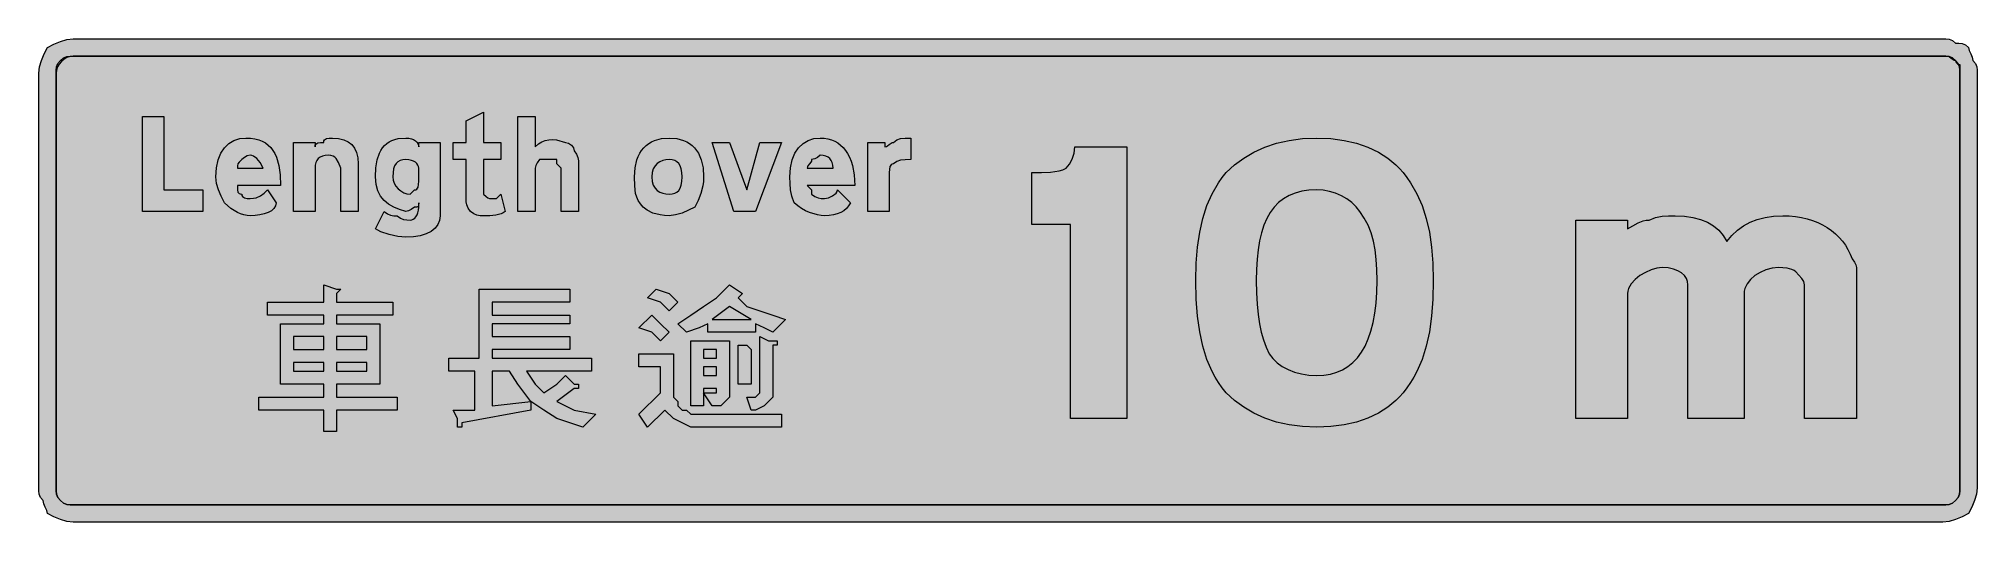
# Model space of a CAD drawing. Header units: metres. Extents: x 15 to 553, y 68 to 203.
import ezdxf

# ---------------------------------------------------------------- set-up
doc = ezdxf.new("R2010")
doc.units = ezdxf.units.M
doc.layers.add('FILL_BLACK_000000', color=7, linetype='Continuous', true_color=0x000000)
doc.layers.add('FILL_WHITE_FFFFFF', color=7, linetype='Continuous', true_color=0xffffff)

msp = doc.modelspace()

# ---------------------------------------------------------------- hatches: boundary and pattern name
at = {"layer": 'FILL_BLACK_000000', "true_color": 0x000000}
h = msp.add_hatch(color=7, dxfattribs=at)
h.dxf.hatch_style = 1
h.paths.add_polyline_path([(544.65, 202.78), (545.55, 202.65), (546.45, 202.29), (547.35, 201.6), (548.25, 201.58), (549.15, 201.45), (550.05, 201.09), (550.95, 200.4), (551.14, 199.5), (551.55, 198.6), (551.96, 197.7), (552.15, 196.8), (552.84, 195.9), (553.2, 195), (553.33, 194.1), (553.35, 193.2), (553.35, 78), (553.14, 76.2), (552.6, 74.4), (551.83, 72.6), (550.95, 70.8), (549.15, 69.92), (547.35, 69.15), (545.55, 68.61), (543.75, 68.4), (24.15, 68.4), (22.35, 68.61), (20.55, 69.15), (18.75, 69.92), (16.95, 70.8), (16.76, 71.7), (16.35, 72.6), (15.94, 73.5), (15.75, 74.4), (15.06, 75.3), (14.7, 76.2), (14.57, 77.1), (14.55, 78), (14.55, 193.2), (14.76, 195), (15.3, 196.8), (16.07, 198.6), (16.95, 200.4), (18.75, 201.28), (20.55, 202.05), (22.35, 202.59), (24.15, 202.8), (543.75, 202.8), (544.65, 202.78)])
h.paths.add_polyline_path([(22.39, 197.59), (21.58, 197.11), (20.85, 196.5), (20.24, 195.77), (19.76, 194.96), (19.46, 194.1), (19.35, 193.2), (19.35, 78), (19.37, 77.1), (19.5, 76.2), (19.86, 75.3), (20.55, 74.4), (21.45, 73.71), (22.35, 73.35), (23.25, 73.22), (24.15, 73.2), (543.75, 73.2), (544.65, 73.22), (545.55, 73.35), (546.45, 73.71), (547.35, 74.4), (548.04, 75.3), (548.4, 76.2), (548.53, 77.1), (548.55, 78), (548.55, 193.2), (548.53, 194.1), (548.4, 195), (548.04, 195.9), (547.35, 196.8), (546.45, 197.49), (545.55, 197.85), (544.65, 197.98), (543.75, 198), (24.15, 198), (23.25, 197.89), (22.39, 197.59)], flags=16)
h = msp.add_hatch(color=7, dxfattribs=at)
h.dxf.hatch_style = 1
h.paths.add_polyline_path([(49.35, 160.8), (60.15, 160.8), (60.15, 154.8), (43.35, 154.8), (43.35, 181.2), (49.35, 181.2), (49.35, 160.8)])
h = msp.add_hatch(color=7, dxfattribs=at)
h.dxf.hatch_style = 1
h.paths.add_polyline_path([(142.95, 174), (142.95, 169.2), (138.15, 169.2), (138.15, 160.8), (138.15, 159.6), (138.86, 158.91), (139.35, 158.55), (139.84, 158.42), (140.55, 158.4), (141.75, 158.4), (142.95, 159.6), (144.15, 154.8), (143.65, 154.4), (143.04, 154.11), (141.6, 153.75), (139.93, 153.62), (138.15, 153.6), (137.25, 153.62), (136.35, 153.75), (135.45, 154.11), (134.55, 154.8), (133.86, 155.7), (133.5, 156.6), (133.37, 157.5), (133.35, 158.4), (133.35, 169.2), (129.75, 169.2), (129.75, 174), (133.35, 174), (133.35, 180), (138.15, 182.4), (138.15, 174), (142.95, 174)])
h = msp.add_hatch(color=7, dxfattribs=at)
h.dxf.hatch_style = 1
h.paths.add_polyline_path([(153.45, 173.59), (154.37, 174.17), (155.31, 174.55), (156.3, 174.75), (157.34, 174.78), (158.46, 174.66), (160.95, 174), (161.83, 173.79), (162.6, 173.25), (163.14, 172.48), (163.35, 171.6), (164.04, 170.7), (164.4, 169.8), (164.53, 168.9), (164.55, 168), (164.55, 154.8), (159.75, 154.8), (159.75, 166.8), (158.55, 168), (158.55, 169.2), (156.15, 169.2), (153.75, 169.2), (153.06, 168.32), (152.7, 167.55), (152.55, 166.8), (152.55, 154.8), (147.75, 154.8), (147.75, 181.2), (152.55, 181.2), (152.55, 172.8), (153.45, 173.59)])
h = msp.add_hatch(color=7, dxfattribs=at)
h.dxf.hatch_style = 1
h.paths.add_polyline_path([(69.75, 160.8), (69.9, 160.2), (70.26, 159.79), (70.55, 159.65), (70.95, 159.6), (71, 159.2), (71.16, 158.91), (71.7, 158.55), (72.47, 158.42), (73.35, 158.4), (74.2, 158.45), (74.94, 158.61), (76.2, 159.15), (77.23, 159.92), (78.15, 160.8), (80.55, 157.2), (80.39, 156.36), (79.93, 155.62), (79.22, 155.01), (78.3, 154.5), (77.21, 154.11), (75.99, 153.82), (74.69, 153.66), (73.35, 153.6), (72.45, 153.66), (71.55, 153.82), (70.65, 154.11), (69.75, 154.5), (67.95, 155.62), (66.15, 157.2), (65.27, 159), (64.5, 160.8), (63.96, 162.6), (63.75, 164.4), (63.91, 166.93), (64.39, 169.12), (65.14, 170.98), (66.15, 172.5), (67.38, 173.68), (68.81, 174.52), (70.41, 175.03), (72.15, 175.2), (73.44, 175.14), (74.63, 174.98), (75.71, 174.7), (76.69, 174.32), (77.57, 173.83), (78.35, 173.24), (79.04, 172.54), (79.65, 171.75), (80.17, 170.86), (80.61, 169.87), (81.26, 167.61), (81.63, 164.98), (81.75, 162), (69.75, 162), (69.75, 160.8)])
h.paths.add_polyline_path([(76.05, 168.37), (75.15, 169.5), (74.25, 170.17), (73.8, 170.34), (73.35, 170.4), (72.47, 170.21), (71.7, 169.8), (70.95, 169.2), (70.26, 168.49), (69.9, 168), (69.77, 167.51), (69.75, 166.8), (76.95, 166.8), (76.05, 168.37)], flags=16)
h = msp.add_hatch(color=7, dxfattribs=at)
h.dxf.hatch_style = 1
h.paths.add_polyline_path([(98.55, 154.8), (98.55, 165.6), (98.55, 166.8), (97.82, 168.37), (97.2, 169.5), (96.83, 169.89), (96.36, 170.17), (95.74, 170.34), (94.95, 170.4), (94.11, 170.34), (93.37, 170.17), (92.76, 169.89), (92.25, 169.5), (91.86, 168.99), (91.57, 168.37), (91.41, 167.64), (91.35, 166.8), (91.35, 154.8), (85.35, 154.8), (85.35, 174), (91.35, 174), (91.35, 172.8), (91.4, 173.2), (91.56, 173.49), (92.1, 173.85), (92.87, 173.98), (93.75, 174), (93.8, 174.4), (93.96, 174.69), (94.5, 175.05), (95.27, 175.18), (96.15, 175.2), (97.84, 175.09), (99.3, 174.75), (100.54, 174.19), (101.55, 173.4), (102.34, 172.39), (102.9, 171.15), (103.24, 169.69), (103.35, 168), (103.35, 154.8), (98.55, 154.8)])
h = msp.add_hatch(color=7, dxfattribs=at)
h.dxf.hatch_style = 1
h.paths.add_polyline_path([(125.49, 151.14), (124.69, 150.12), (123.6, 149.25), (122.22, 148.55), (120.58, 148.03), (118.69, 147.71), (116.55, 147.6), (114.39, 147.81), (111.9, 148.35), (109.63, 149.12), (108.76, 149.55), (108.15, 150), (110.55, 154.8), (111.45, 154.11), (112.35, 153.75), (113.25, 153.62), (114.15, 153.6), (115.05, 152.91), (115.95, 152.55), (116.85, 152.42), (117.75, 152.4), (118.2, 152.46), (118.63, 152.62), (119.04, 152.91), (119.4, 153.3), (119.71, 153.81), (119.94, 154.42), (120.1, 155.16), (120.15, 156), (120.15, 157.2), (120.13, 156.51), (120, 156.15), (119.64, 156.02), (118.95, 156), (118.07, 155.31), (117.3, 154.95), (116.55, 154.8), (114.81, 155.31), (113.21, 155.96), (111.78, 156.78), (110.55, 157.8), (109.54, 159.04), (108.79, 160.54), (108.31, 162.31), (108.15, 164.4), (108.26, 166.93), (108.62, 169.12), (109.23, 170.98), (109.63, 171.78), (110.1, 172.5), (110.64, 173.13), (111.26, 173.68), (111.94, 174.15), (112.71, 174.52), (113.55, 174.82), (114.47, 175.03), (116.55, 175.2), (117.39, 175.15), (118.12, 174.99), (118.74, 174.76), (119.25, 174.45), (119.64, 174.09), (119.92, 173.68), (120.09, 173.25), (120.15, 172.8), (120.15, 174), (126.15, 174), (126.15, 153.6), (125.98, 152.31), (125.49, 151.14)])
h.paths.add_polyline_path([(119.92, 167.68), (119.64, 168.09), (119.25, 168.45), (118.74, 168.76), (118.12, 168.99), (117.39, 169.15), (116.55, 169.2), (115.71, 169.14), (114.97, 168.96), (114.36, 168.63), (113.85, 168.15), (113.46, 167.5), (113.17, 166.67), (113.01, 165.64), (112.95, 164.4), (113.06, 163.5), (113.36, 162.64), (113.84, 161.83), (114.45, 161.1), (115.18, 160.49), (115.99, 160.01), (116.85, 159.71), (117.75, 159.6), (118.95, 160.8), (119.35, 160.85), (119.64, 161.01), (120, 161.55), (120.13, 162.32), (120.15, 163.2), (120.15, 166.8), (120.09, 167.25), (119.92, 167.68)], flags=16)
h = msp.add_hatch(color=7, dxfattribs=at)
h.dxf.hatch_style = 1
h.paths.add_polyline_path([(199.14, 161.91), (198.6, 159.75), (197.83, 157.82), (196.95, 156), (195.15, 155.12), (193.35, 154.35), (191.55, 153.81), (189.75, 153.6), (188.46, 153.65), (187.27, 153.81), (185.25, 154.35), (183.67, 155.12), (182.55, 156), (181.76, 156.9), (181.16, 157.82), (180.74, 158.76), (180.45, 159.75), (180.19, 161.91), (180.15, 164.4), (180.32, 166.93), (180.81, 169.12), (181.17, 170.1), (181.61, 170.98), (182.12, 171.78), (182.7, 172.5), (183.35, 173.13), (184.08, 173.68), (184.86, 174.15), (185.72, 174.52), (187.61, 175.03), (189.75, 175.2), (191.89, 175.03), (193.78, 174.52), (194.64, 174.15), (195.42, 173.68), (196.15, 173.13), (196.8, 172.5), (197.38, 171.78), (197.89, 170.98), (198.33, 170.1), (198.69, 169.12), (199.18, 166.93), (199.35, 164.4), (199.3, 163.1), (199.14, 161.91)])
h.paths.add_polyline_path([(193.12, 166.67), (192.84, 167.5), (192.45, 168.15), (191.94, 168.63), (191.32, 168.96), (190.59, 169.14), (189.75, 169.2), (188.85, 169.14), (187.99, 168.96), (187.18, 168.63), (186.45, 168.15), (185.84, 167.5), (185.36, 166.67), (185.06, 165.64), (184.95, 164.4), (185.06, 163.16), (185.36, 162.13), (185.84, 161.3), (186.45, 160.65), (187.18, 160.17), (187.99, 159.84), (188.85, 159.66), (189.75, 159.6), (190.59, 159.66), (191.32, 159.84), (191.94, 160.17), (192.45, 160.65), (192.84, 161.3), (193.12, 162.13), (193.29, 163.16), (193.35, 164.4), (193.29, 165.64), (193.12, 166.67)], flags=16)
h = msp.add_hatch(color=7, dxfattribs=at)
h.dxf.hatch_style = 1
h.paths.add_polyline_path([(201.75, 174), (206.55, 174), (211.35, 160.8), (214.95, 174), (220.95, 174), (213.75, 154.8), (211.35, 154.8), (207.75, 154.8), (201.75, 174)])
h = msp.add_hatch(color=7, dxfattribs=at)
h.dxf.hatch_style = 1
h.paths.add_polyline_path([(229.35, 160.8), (229.35, 159.6), (230.25, 158.91), (231.15, 158.55), (232.05, 158.42), (232.95, 158.4), (234.02, 158.61), (235.2, 159.15), (236.16, 159.92), (236.44, 160.35), (236.55, 160.8), (240.15, 157.2), (239.64, 156.36), (239.02, 155.62), (238.29, 155.01), (237.45, 154.5), (236.49, 154.11), (235.42, 153.82), (234.24, 153.66), (232.95, 153.6), (232, 153.66), (230.96, 153.82), (228.75, 154.5), (227.63, 155.01), (226.54, 155.62), (225.5, 156.36), (224.55, 157.2), (223.86, 159), (223.5, 160.8), (223.37, 162.6), (223.35, 164.4), (223.51, 166.93), (223.99, 169.12), (224.74, 170.98), (225.75, 172.5), (226.98, 173.68), (228.41, 174.52), (230.01, 175.03), (231.75, 175.2), (232.85, 175.14), (233.89, 174.98), (234.86, 174.7), (235.78, 174.32), (236.64, 173.83), (237.42, 173.24), (238.15, 172.54), (238.8, 171.75), (239.38, 170.86), (239.89, 169.87), (240.33, 168.78), (240.69, 167.61), (241.18, 164.98), (241.35, 162), (228.15, 162), (229.35, 160.8)])
h.paths.add_polyline_path([(235.29, 167.64), (235.12, 168.37), (234.84, 168.99), (234.45, 169.5), (233.94, 169.89), (233.32, 170.17), (232.59, 170.34), (231.75, 170.4), (231, 169.8), (230.23, 169.39), (229.35, 169.2), (229.3, 168.8), (229.16, 168.49), (228.75, 168), (228.34, 167.51), (228.2, 167.2), (228.15, 166.8), (235.35, 166.8), (235.29, 167.64)], flags=16)
h = msp.add_hatch(color=7, dxfattribs=at)
h.dxf.hatch_style = 1
h.paths.add_polyline_path([(244.95, 174), (249.75, 174), (249.75, 172.8), (250.15, 172.85), (250.46, 172.99), (250.95, 173.4), (251.44, 173.81), (251.75, 173.95), (252.15, 174), (253.07, 174.69), (254.1, 175.05), (255.36, 175.18), (256.95, 175.2), (256.95, 169.2), (255.36, 169.18), (254.1, 169.05), (253.07, 168.69), (252.15, 168), (251.75, 167.95), (251.46, 167.79), (251.1, 167.25), (250.97, 166.48), (250.95, 165.6), (250.95, 154.8), (244.95, 154.8), (244.95, 174)])
h = msp.add_hatch(color=7, dxfattribs=at)
h.dxf.hatch_style = 1
h.paths.add_polyline_path([(316.95, 97.2), (301.35, 97.2), (301.35, 151.2), (290.55, 151.2), (290.55, 165.6), (293.23, 165.62), (295.8, 165.75), (298.14, 166.11), (299.2, 166.4), (300.15, 166.8), (301.03, 167.91), (301.8, 169.35), (302.34, 171.02), (302.55, 172.8), (316.95, 172.8), (316.95, 97.2)])
h = msp.add_hatch(color=7, dxfattribs=at)
h.dxf.hatch_style = 1
h.paths.add_polyline_path([(401.68, 125.66), (401.07, 121.3), (400.2, 117.3), (399.04, 113.64), (397.59, 110.29), (396.75, 108.72), (395.83, 107.22), (394.83, 105.78), (393.75, 104.4), (392.81, 103.3), (391.78, 102.26), (389.49, 100.37), (386.89, 98.73), (384, 97.35), (380.82, 96.26), (377.38, 95.46), (373.69, 94.97), (369.75, 94.8), (365.81, 94.97), (362.1, 95.46), (358.61, 96.26), (355.35, 97.35), (352.31, 98.73), (349.5, 100.37), (346.91, 102.26), (344.55, 104.4), (343.47, 105.78), (342.47, 107.22), (341.55, 108.72), (340.71, 110.29), (339.26, 113.64), (338.1, 117.3), (337.23, 121.3), (336.62, 125.66), (336.26, 130.42), (336.15, 135.6), (336.26, 140.38), (336.62, 144.84), (337.23, 148.99), (338.1, 152.85), (339.26, 156.42), (340.71, 159.73), (342.47, 162.79), (343.47, 164.22), (344.55, 165.6), (346.91, 167.74), (349.5, 169.63), (352.31, 171.27), (355.35, 172.65), (358.61, 173.74), (362.1, 174.54), (365.81, 175.03), (369.75, 175.2), (373.69, 175.03), (377.38, 174.54), (380.82, 173.74), (384, 172.65), (386.89, 171.27), (389.49, 169.63), (391.78, 167.74), (392.81, 166.7), (393.75, 165.6), (394.83, 164.22), (395.83, 162.79), (397.59, 159.73), (399.04, 156.42), (400.2, 152.85), (401.07, 148.99), (401.68, 144.84), (402.04, 140.38), (402.15, 135.6), (402.04, 130.42), (401.68, 125.66)])
h.paths.add_polyline_path([(386.31, 141.47), (385.98, 144.1), (385.5, 146.55), (384.85, 148.83), (384.02, 150.96), (382.99, 152.94), (381.75, 154.8), (380.74, 156.09), (379.54, 157.26), (378.16, 158.28), (376.65, 159.15), (375.02, 159.85), (373.31, 160.37), (371.55, 160.69), (369.75, 160.8), (367.58, 160.7), (365.58, 160.41), (363.74, 159.91), (362.06, 159.22), (360.54, 158.34), (359.16, 157.26), (357.93, 155.98), (356.85, 154.5), (355.91, 152.83), (355.1, 150.96), (354.43, 148.89), (353.89, 146.62), (353.47, 144.16), (353.18, 141.51), (353.01, 138.65), (352.95, 135.6), (353.01, 132.16), (353.17, 129.04), (353.46, 126.19), (353.85, 123.6), (354.36, 121.23), (354.97, 119.06), (355.71, 117.06), (356.55, 115.2), (357.56, 113.91), (358.78, 112.74), (360.2, 111.72), (361.8, 110.85), (363.57, 110.15), (365.49, 109.63), (367.56, 109.31), (369.75, 109.2), (371.72, 109.3), (373.57, 109.6), (375.31, 110.09), (376.93, 110.79), (378.43, 111.7), (379.81, 112.81), (381.07, 114.12), (382.2, 115.65), (383.21, 117.39), (384.08, 119.34), (384.83, 121.5), (385.44, 123.88), (385.93, 126.48), (386.27, 129.3), (386.48, 132.34), (386.55, 135.6), (386.49, 138.64), (386.31, 141.47)], flags=16)
h = msp.add_hatch(color=7, dxfattribs=at)
h.dxf.hatch_style = 1
h.paths.add_polyline_path([(496.36, 139.04), (494.62, 138.58), (493, 137.87), (491.55, 136.95), (490.32, 135.86), (489.38, 134.64), (488.77, 133.34), (488.61, 132.67), (488.55, 132), (488.55, 130.8), (488.55, 97.2), (472.95, 97.2), (472.95, 134.4), (472.84, 135.3), (472.5, 136.16), (471.94, 136.97), (471.15, 137.7), (470.14, 138.31), (468.9, 138.79), (467.44, 139.09), (465.75, 139.2), (464.3, 139.04), (462.73, 138.58), (461.13, 137.87), (459.6, 136.95), (458.24, 135.86), (457.14, 134.64), (456.41, 133.34), (456.22, 132.67), (456.15, 132), (456.15, 130.8), (456.15, 97.2), (441.75, 97.2), (441.75, 152.4), (456.15, 152.4), (456.15, 150), (459.15, 151.65), (460.54, 152.19), (461.3, 152.35), (462.15, 152.4), (463.95, 153.09), (465.75, 153.45), (467.55, 153.58), (469.35, 153.6), (471.94, 153.49), (474.3, 153.15), (476.44, 152.59), (478.35, 151.8), (480.04, 150.79), (481.5, 149.55), (482.74, 148.09), (483.75, 146.4), (485.16, 148.09), (486.69, 149.55), (488.37, 150.79), (490.2, 151.8), (492.2, 152.59), (494.38, 153.15), (496.76, 153.49), (499.35, 153.6), (501.12, 153.54), (502.83, 153.38), (504.48, 153.11), (506.06, 152.74), (507.57, 152.27), (509.01, 151.7), (510.37, 151.04), (511.65, 150.3), (512.84, 149.47), (513.95, 148.56), (514.97, 147.57), (515.89, 146.51), (516.71, 145.38), (517.43, 144.18), (518.04, 142.92), (518.55, 141.6), (519.24, 140.72), (519.6, 139.95), (519.75, 139.2), (519.75, 136.8), (519.75, 97.2), (505.35, 97.2), (505.35, 134.4), (505.14, 135.3), (504.6, 136.2), (502.95, 138), (502.45, 138.4), (501.86, 138.69), (500.55, 139.05), (498.15, 139.2), (496.36, 139.04)])
h = msp.add_hatch(color=7, dxfattribs=at)
h.dxf.hatch_style = 1
h.paths.add_polyline_path([(97.35, 132), (97.35, 129.6), (112.95, 129.6), (112.95, 126), (97.35, 126), (97.35, 123.6), (109.35, 123.6), (109.35, 106.8), (97.35, 106.8), (97.35, 103.2), (114.15, 103.2), (114.15, 99.6), (97.35, 99.6), (97.35, 93.6), (93.75, 93.6), (93.75, 99.6), (75.75, 99.6), (75.75, 103.2), (93.75, 103.2), (93.75, 106.8), (81.75, 106.8), (81.75, 123.6), (93.75, 123.6), (93.75, 126), (78.15, 126), (78.15, 129.6), (93.75, 129.6), (93.75, 134.4), (97.35, 133.2), (98.55, 133.2), (97.35, 132)])
h.paths.add_polyline_path([(93.75, 116.4), (93.75, 120), (85.35, 120), (85.35, 116.4), (93.75, 116.4)], flags=16)
h.paths.add_polyline_path([(85.35, 110.4), (93.75, 110.4), (93.75, 112.8), (85.35, 112.8), (85.35, 110.4)], flags=16)
h.paths.add_polyline_path([(97.35, 120), (97.35, 116.4), (105.75, 116.4), (105.75, 120), (97.35, 120)], flags=16)
h.paths.add_polyline_path([(105.75, 112.8), (97.35, 112.8), (97.35, 110.4), (105.75, 110.4), (105.75, 112.8)], flags=16)
h = msp.add_hatch(color=7, dxfattribs=at)
h.dxf.hatch_style = 1
h.paths.add_polyline_path([(132.15, 96), (132.15, 94.8), (130.95, 94.8), (130.95, 97.2), (129.75, 99.6), (135.75, 99.6), (135.75, 110.4), (128.55, 110.4), (128.55, 114), (136.95, 114), (136.95, 133.2), (162.15, 133.2), (162.15, 129.6), (140.55, 129.6), (140.55, 126), (162.15, 126), (162.15, 123.6), (140.55, 123.6), (140.55, 120), (162.15, 120), (162.15, 116.4), (140.55, 116.4), (140.55, 114), (168.15, 114), (168.15, 110.4), (150.15, 110.4), (152.55, 106.8), (154.95, 104.4), (158.55, 106.8), (160.95, 109.2), (163.35, 106.8), (164.55, 106.8), (164.55, 105.6), (163.35, 105.6), (158.55, 102), (163.35, 99.6), (169.35, 98.4), (165.75, 94.8), (162.15, 96), (158.55, 97.2), (154.95, 99.6), (151.35, 102), (151.35, 99.6), (132.15, 96)])
h.paths.add_polyline_path([(147.75, 106.8), (145.35, 110.4), (140.55, 110.4), (140.55, 100.8), (151.35, 102), (147.75, 106.8)], flags=16)
h = msp.add_hatch(color=7, dxfattribs=at)
h.dxf.hatch_style = 1
h.paths.add_polyline_path([(189.75, 132), (192.15, 129.6), (189.75, 127.2), (187.35, 129.6), (183.75, 130.8), (186.15, 133.2), (189.75, 132)])
h = msp.add_hatch(color=7, dxfattribs=at)
h.dxf.hatch_style = 1
h.paths.add_polyline_path([(211.35, 128.4), (214.95, 127.2), (218.55, 126), (222.15, 124.8), (218.55, 121.2), (216.15, 122.4), (213.75, 123.6), (213.75, 121.2), (200.55, 121.2), (200.55, 123.6), (198.15, 122.4), (194.55, 121.2), (192.15, 123.6), (195.75, 126), (199.35, 128.4), (202.95, 130.8), (206.55, 134.4), (210.15, 132), (208.95, 130.8), (211.35, 128.4)])
h.paths.add_polyline_path([(201.75, 124.8), (212.55, 124.8), (206.55, 128.4), (201.75, 124.8)], flags=16)
h = msp.add_hatch(color=7, dxfattribs=at)
h.dxf.hatch_style = 1
h.paths.add_polyline_path([(187.35, 123.6), (189.75, 121.2), (187.35, 118.8), (184.95, 121.2), (181.35, 122.4), (184.95, 126), (187.35, 123.6)])
h = msp.add_hatch(color=7, dxfattribs=at)
h.dxf.hatch_style = 1
h.paths.add_polyline_path([(206.55, 118.8), (206.55, 105.6), (206.55, 103.2), (205.35, 102), (204.15, 100.8), (201.75, 100.8), (199.35, 104.4), (199.35, 100.8), (195.75, 100.8), (195.75, 118.8), (206.55, 118.8)])
h.paths.add_polyline_path([(200.55, 104.4), (201.75, 104.4), (202.95, 104.4), (202.95, 105.6), (199.35, 105.6), (199.35, 104.4), (200.55, 104.4)], flags=16)
h.paths.add_polyline_path([(199.35, 111.6), (199.35, 109.2), (202.95, 109.2), (202.95, 111.6), (199.35, 111.6)], flags=16)
h.paths.add_polyline_path([(202.95, 116.4), (199.35, 116.4), (199.35, 114), (202.95, 114), (202.95, 116.4)], flags=16)
h = msp.add_hatch(color=7, dxfattribs=at)
h.dxf.hatch_style = 1
h.paths.add_polyline_path([(217.35, 118.8), (218.55, 118.8), (219.75, 118.8), (219.75, 117.6), (218.55, 117.6), (218.55, 105.6), (218.55, 103.2), (217.35, 102), (216.15, 100.8), (213.75, 99.6), (212.55, 99.6), (211.35, 103.2), (212.55, 103.2), (213.75, 103.2), (214.95, 104.4), (214.95, 105.6), (214.95, 106.8), (214.95, 120), (217.35, 118.8)])
h = msp.add_hatch(color=7, dxfattribs=at)
h.dxf.hatch_style = 1
h.paths.add_polyline_path([(190.95, 115.2), (190.95, 104.4), (190.95, 103.2), (192.15, 102), (192.15, 100.8), (193.35, 99.6), (194.55, 99.6), (195.75, 98.4), (198.15, 98.4), (200.55, 98.4), (220.95, 98.4), (220.95, 94.8), (199.35, 94.8), (195.75, 94.8), (193.35, 96), (190.95, 97.2), (188.55, 99.6), (183.75, 94.8), (181.35, 98.4), (187.35, 104.4), (187.35, 111.6), (181.35, 111.6), (181.35, 115.2), (190.95, 115.2)])
h = msp.add_hatch(color=7, dxfattribs=at)
h.dxf.hatch_style = 1
h.paths.add_polyline_path([(211.35, 117.6), (212.55, 116.4), (212.55, 115.2), (212.55, 106.8), (208.95, 106.8), (208.95, 117.6), (211.35, 117.6)])
at = {"layer": 'FILL_WHITE_FFFFFF', "true_color": 0xffffff}
h = msp.add_hatch(color=7, dxfattribs=at)
h.dxf.hatch_style = 1
h.paths.add_polyline_path([(543.75, 198), (544.95, 198), (545.35, 197.95), (545.66, 197.81), (546.15, 197.4), (546.64, 196.99), (546.95, 196.85), (547.35, 196.8), (547.5, 196.2), (547.86, 195.79), (548.15, 195.65), (548.55, 195.6), (548.55, 193.2), (548.55, 78), (548.53, 77.1), (548.4, 76.2), (548.04, 75.3), (547.35, 74.4), (546.45, 73.71), (545.55, 73.35), (544.65, 73.22), (543.75, 73.2), (24.15, 73.2), (23.25, 73.22), (22.35, 73.35), (21.45, 73.71), (20.55, 74.4), (19.86, 75.3), (19.5, 76.2), (19.37, 77.1), (19.35, 78), (19.35, 193.2), (19.37, 194.1), (19.5, 195), (19.86, 195.9), (20.55, 196.8), (21.45, 197.49), (22.35, 197.85), (23.25, 197.98), (24.15, 198), (543.75, 198)])

# ---------------------------------------------------------------- linework, layer by layer
at = {"layer": 'FILL_BLACK_000000', "lineweight": 0, "true_color": 0x000000}
for points in [[(544.65, 202.78), (545.55, 202.65), (546.45, 202.29), (547.35, 201.6), (548.25, 201.58), (549.15, 201.45), (550.05, 201.09), (550.95, 200.4), (551.14, 199.5), (551.55, 198.6), (551.96, 197.7), (552.15, 196.8), (552.84, 195.9), (553.2, 195), (553.33, 194.1), (553.35, 193.2), (553.35, 78), (553.14, 76.2), (552.6, 74.4), (551.83, 72.6), (550.95, 70.8), (549.15, 69.92), (547.35, 69.15), (545.55, 68.61), (543.75, 68.4), (24.15, 68.4), (22.35, 68.61), (20.55, 69.15), (18.75, 69.92), (16.95, 70.8), (16.76, 71.7), (16.35, 72.6), (15.94, 73.5), (15.75, 74.4), (15.06, 75.3), (14.7, 76.2), (14.57, 77.1), (14.55, 78), (14.55, 193.2), (14.76, 195), (15.3, 196.8), (16.07, 198.6), (16.95, 200.4), (18.75, 201.28), (20.55, 202.05), (22.35, 202.59), (24.15, 202.8), (543.75, 202.8)], [(22.39, 197.59), (21.58, 197.11), (20.85, 196.5), (20.24, 195.77), (19.76, 194.96), (19.46, 194.1), (19.35, 193.2), (19.35, 78), (19.37, 77.1), (19.5, 76.2), (19.86, 75.3), (20.55, 74.4), (21.45, 73.71), (22.35, 73.35), (23.25, 73.22), (24.15, 73.2), (543.75, 73.2), (544.65, 73.22), (545.55, 73.35), (546.45, 73.71), (547.35, 74.4), (548.04, 75.3), (548.4, 76.2), (548.53, 77.1), (548.55, 78), (548.55, 193.2), (548.53, 194.1), (548.4, 195), (548.04, 195.9), (547.35, 196.8), (546.45, 197.49), (545.55, 197.85), (544.65, 197.98), (543.75, 198), (24.15, 198), (23.25, 197.89)], [(49.35, 160.8), (60.15, 160.8), (60.15, 154.8), (43.35, 154.8), (43.35, 181.2), (49.35, 181.2)], [(142.95, 174), (142.95, 169.2), (138.15, 169.2), (138.15, 160.8), (138.15, 159.6), (138.86, 158.91), (139.35, 158.55), (139.84, 158.42), (140.55, 158.4), (141.75, 158.4), (142.95, 159.6), (144.15, 154.8), (143.65, 154.4), (143.04, 154.11), (141.6, 153.75), (139.93, 153.62), (138.15, 153.6), (137.25, 153.62), (136.35, 153.75), (135.45, 154.11), (134.55, 154.8), (133.86, 155.7), (133.5, 156.6), (133.37, 157.5), (133.35, 158.4), (133.35, 169.2), (129.75, 169.2), (129.75, 174), (133.35, 174), (133.35, 180), (138.15, 182.4), (138.15, 174)], [(153.45, 173.59), (154.37, 174.17), (155.31, 174.55), (156.3, 174.75), (157.34, 174.78), (158.46, 174.66), (160.95, 174), (161.83, 173.79), (162.6, 173.25), (163.14, 172.48), (163.35, 171.6), (164.04, 170.7), (164.4, 169.8), (164.53, 168.9), (164.55, 168), (164.55, 154.8), (159.75, 154.8), (159.75, 166.8), (158.55, 168), (158.55, 169.2), (156.15, 169.2), (153.75, 169.2), (153.06, 168.32), (152.7, 167.55), (152.55, 166.8), (152.55, 154.8), (147.75, 154.8), (147.75, 181.2), (152.55, 181.2), (152.55, 172.8)], [(69.75, 160.8), (69.9, 160.2), (70.26, 159.79), (70.55, 159.65), (70.95, 159.6), (71, 159.2), (71.16, 158.91), (71.7, 158.55), (72.47, 158.42), (73.35, 158.4), (74.2, 158.45), (74.94, 158.61), (76.2, 159.15), (77.23, 159.92), (78.15, 160.8), (80.55, 157.2), (80.39, 156.36), (79.93, 155.62), (79.22, 155.01), (78.3, 154.5), (77.21, 154.11), (75.99, 153.82), (74.69, 153.66), (73.35, 153.6), (72.45, 153.66), (71.55, 153.82), (70.65, 154.11), (69.75, 154.5), (67.95, 155.62), (66.15, 157.2), (65.27, 159), (64.5, 160.8), (63.96, 162.6), (63.75, 164.4), (63.91, 166.93), (64.39, 169.12), (65.14, 170.98), (66.15, 172.5), (67.38, 173.68), (68.81, 174.52), (70.41, 175.03), (72.15, 175.2), (73.44, 175.14), (74.63, 174.98), (75.71, 174.7), (76.69, 174.32), (77.57, 173.83), (78.35, 173.24), (79.04, 172.54), (79.65, 171.75), (80.17, 170.86), (80.61, 169.87), (81.26, 167.61), (81.63, 164.98), (81.75, 162), (69.75, 162)], [(98.55, 154.8), (98.55, 165.6), (98.55, 166.8), (97.82, 168.37), (97.2, 169.5), (96.83, 169.89), (96.36, 170.17), (95.74, 170.34), (94.95, 170.4), (94.11, 170.34), (93.37, 170.17), (92.76, 169.89), (92.25, 169.5), (91.86, 168.99), (91.57, 168.37), (91.41, 167.64), (91.35, 166.8), (91.35, 154.8), (85.35, 154.8), (85.35, 174), (91.35, 174), (91.35, 172.8), (91.4, 173.2), (91.56, 173.49), (92.1, 173.85), (92.87, 173.98), (93.75, 174), (93.8, 174.4), (93.96, 174.69), (94.5, 175.05), (95.27, 175.18), (96.15, 175.2), (97.84, 175.09), (99.3, 174.75), (100.54, 174.19), (101.55, 173.4), (102.34, 172.39), (102.9, 171.15), (103.24, 169.69), (103.35, 168), (103.35, 154.8)], [(125.49, 151.14), (124.69, 150.12), (123.6, 149.25), (122.22, 148.55), (120.58, 148.03), (118.69, 147.71), (116.55, 147.6), (114.39, 147.81), (111.9, 148.35), (109.63, 149.12), (108.76, 149.55), (108.15, 150), (110.55, 154.8), (111.45, 154.11), (112.35, 153.75), (113.25, 153.62), (114.15, 153.6), (115.05, 152.91), (115.95, 152.55), (116.85, 152.42), (117.75, 152.4), (118.2, 152.46), (118.63, 152.62), (119.04, 152.91), (119.4, 153.3), (119.71, 153.81), (119.94, 154.42), (120.1, 155.16), (120.15, 156), (120.15, 157.2), (120.13, 156.51), (120, 156.15), (119.64, 156.02), (118.95, 156), (118.07, 155.31), (117.3, 154.95), (116.55, 154.8), (114.81, 155.31), (113.21, 155.96), (111.78, 156.78), (110.55, 157.8), (109.54, 159.04), (108.79, 160.54), (108.31, 162.31), (108.15, 164.4), (108.26, 166.93), (108.62, 169.12), (109.23, 170.98), (109.63, 171.78), (110.1, 172.5), (110.64, 173.13), (111.26, 173.68), (111.94, 174.15), (112.71, 174.52), (113.55, 174.82), (114.47, 175.03), (116.55, 175.2), (117.39, 175.15), (118.12, 174.99), (118.74, 174.76), (119.25, 174.45), (119.64, 174.09), (119.92, 173.68), (120.09, 173.25), (120.15, 172.8), (120.15, 174), (126.15, 174), (126.15, 153.6), (125.98, 152.31)], [(199.14, 161.91), (198.6, 159.75), (197.83, 157.82), (196.95, 156), (195.15, 155.12), (193.35, 154.35), (191.55, 153.81), (189.75, 153.6), (188.46, 153.65), (187.27, 153.81), (185.25, 154.35), (183.67, 155.12), (182.55, 156), (181.76, 156.9), (181.16, 157.82), (180.74, 158.76), (180.45, 159.75), (180.19, 161.91), (180.15, 164.4), (180.32, 166.93), (180.81, 169.12), (181.17, 170.1), (181.61, 170.98), (182.12, 171.78), (182.7, 172.5), (183.35, 173.13), (184.08, 173.68), (184.86, 174.15), (185.72, 174.52), (187.61, 175.03), (189.75, 175.2), (191.89, 175.03), (193.78, 174.52), (194.64, 174.15), (195.42, 173.68), (196.15, 173.13), (196.8, 172.5), (197.38, 171.78), (197.89, 170.98), (198.33, 170.1), (198.69, 169.12), (199.18, 166.93), (199.35, 164.4), (199.3, 163.1)], [(201.75, 174), (206.55, 174), (211.35, 160.8), (214.95, 174), (220.95, 174), (213.75, 154.8), (211.35, 154.8), (207.75, 154.8)], [(229.35, 160.8), (229.35, 159.6), (230.25, 158.91), (231.15, 158.55), (232.05, 158.42), (232.95, 158.4), (234.02, 158.61), (235.2, 159.15), (236.16, 159.92), (236.44, 160.35), (236.55, 160.8), (240.15, 157.2), (239.64, 156.36), (239.02, 155.62), (238.29, 155.01), (237.45, 154.5), (236.49, 154.11), (235.42, 153.82), (234.24, 153.66), (232.95, 153.6), (232, 153.66), (230.96, 153.82), (228.75, 154.5), (227.63, 155.01), (226.54, 155.62), (225.5, 156.36), (224.55, 157.2), (223.86, 159), (223.5, 160.8), (223.37, 162.6), (223.35, 164.4), (223.51, 166.93), (223.99, 169.12), (224.74, 170.98), (225.75, 172.5), (226.98, 173.68), (228.41, 174.52), (230.01, 175.03), (231.75, 175.2), (232.85, 175.14), (233.89, 174.98), (234.86, 174.7), (235.78, 174.32), (236.64, 173.83), (237.42, 173.24), (238.15, 172.54), (238.8, 171.75), (239.38, 170.86), (239.89, 169.87), (240.33, 168.78), (240.69, 167.61), (241.18, 164.98), (241.35, 162), (228.15, 162)], [(244.95, 174), (249.75, 174), (249.75, 172.8), (250.15, 172.85), (250.46, 172.99), (250.95, 173.4), (251.44, 173.81), (251.75, 173.95), (252.15, 174), (253.07, 174.69), (254.1, 175.05), (255.36, 175.18), (256.95, 175.2), (256.95, 169.2), (255.36, 169.18), (254.1, 169.05), (253.07, 168.69), (252.15, 168), (251.75, 167.95), (251.46, 167.79), (251.1, 167.25), (250.97, 166.48), (250.95, 165.6), (250.95, 154.8), (244.95, 154.8)], [(316.95, 97.2), (301.35, 97.2), (301.35, 151.2), (290.55, 151.2), (290.55, 165.6), (293.23, 165.62), (295.8, 165.75), (298.14, 166.11), (299.2, 166.4), (300.15, 166.8), (301.03, 167.91), (301.8, 169.35), (302.34, 171.02), (302.55, 172.8), (316.95, 172.8)], [(401.68, 125.66), (401.07, 121.3), (400.2, 117.3), (399.04, 113.64), (397.59, 110.29), (396.75, 108.72), (395.83, 107.22), (394.83, 105.78), (393.75, 104.4), (392.81, 103.3), (391.78, 102.26), (389.49, 100.37), (386.89, 98.73), (384, 97.35), (380.82, 96.26), (377.38, 95.46), (373.69, 94.97), (369.75, 94.8), (365.81, 94.97), (362.1, 95.46), (358.61, 96.26), (355.35, 97.35), (352.31, 98.73), (349.5, 100.37), (346.91, 102.26), (344.55, 104.4), (343.47, 105.78), (342.47, 107.22), (341.55, 108.72), (340.71, 110.29), (339.26, 113.64), (338.1, 117.3), (337.23, 121.3), (336.62, 125.66), (336.26, 130.42), (336.15, 135.6), (336.26, 140.38), (336.62, 144.84), (337.23, 148.99), (338.1, 152.85), (339.26, 156.42), (340.71, 159.73), (342.47, 162.79), (343.47, 164.22), (344.55, 165.6), (346.91, 167.74), (349.5, 169.63), (352.31, 171.27), (355.35, 172.65), (358.61, 173.74), (362.1, 174.54), (365.81, 175.03), (369.75, 175.2), (373.69, 175.03), (377.38, 174.54), (380.82, 173.74), (384, 172.65), (386.89, 171.27), (389.49, 169.63), (391.78, 167.74), (392.81, 166.7), (393.75, 165.6), (394.83, 164.22), (395.83, 162.79), (397.59, 159.73), (399.04, 156.42), (400.2, 152.85), (401.07, 148.99), (401.68, 144.84), (402.04, 140.38), (402.15, 135.6), (402.04, 130.42)], [(76.05, 168.37), (75.15, 169.5), (74.25, 170.17), (73.8, 170.34), (73.35, 170.4), (72.47, 170.21), (71.7, 169.8), (70.95, 169.2), (70.26, 168.49), (69.9, 168), (69.77, 167.51), (69.75, 166.8), (76.95, 166.8)], [(119.92, 167.68), (119.64, 168.09), (119.25, 168.45), (118.74, 168.76), (118.12, 168.99), (117.39, 169.15), (116.55, 169.2), (115.71, 169.14), (114.97, 168.96), (114.36, 168.63), (113.85, 168.15), (113.46, 167.5), (113.17, 166.67), (113.01, 165.64), (112.95, 164.4), (113.06, 163.5), (113.36, 162.64), (113.84, 161.83), (114.45, 161.1), (115.18, 160.49), (115.99, 160.01), (116.85, 159.71), (117.75, 159.6), (118.95, 160.8), (119.35, 160.85), (119.64, 161.01), (120, 161.55), (120.13, 162.32), (120.15, 163.2), (120.15, 166.8), (120.09, 167.25)], [(193.12, 166.67), (192.84, 167.5), (192.45, 168.15), (191.94, 168.63), (191.32, 168.96), (190.59, 169.14), (189.75, 169.2), (188.85, 169.14), (187.99, 168.96), (187.18, 168.63), (186.45, 168.15), (185.84, 167.5), (185.36, 166.67), (185.06, 165.64), (184.95, 164.4), (185.06, 163.16), (185.36, 162.13), (185.84, 161.3), (186.45, 160.65), (187.18, 160.17), (187.99, 159.84), (188.85, 159.66), (189.75, 159.6), (190.59, 159.66), (191.32, 159.84), (191.94, 160.17), (192.45, 160.65), (192.84, 161.3), (193.12, 162.13), (193.29, 163.16), (193.35, 164.4), (193.29, 165.64)], [(235.29, 167.64), (235.12, 168.37), (234.84, 168.99), (234.45, 169.5), (233.94, 169.89), (233.32, 170.17), (232.59, 170.34), (231.75, 170.4), (231, 169.8), (230.23, 169.39), (229.35, 169.2), (229.3, 168.8), (229.16, 168.49), (228.75, 168), (228.34, 167.51), (228.2, 167.2), (228.15, 166.8), (235.35, 166.8)], [(386.31, 141.47), (385.98, 144.1), (385.5, 146.55), (384.85, 148.83), (384.02, 150.96), (382.99, 152.94), (381.75, 154.8), (380.74, 156.09), (379.54, 157.26), (378.16, 158.28), (376.65, 159.15), (375.02, 159.85), (373.31, 160.37), (371.55, 160.69), (369.75, 160.8), (367.58, 160.7), (365.58, 160.41), (363.74, 159.91), (362.06, 159.22), (360.54, 158.34), (359.16, 157.26), (357.93, 155.98), (356.85, 154.5), (355.91, 152.83), (355.1, 150.96), (354.43, 148.89), (353.89, 146.62), (353.47, 144.16), (353.18, 141.51), (353.01, 138.65), (352.95, 135.6), (353.01, 132.16), (353.17, 129.04), (353.46, 126.19), (353.85, 123.6), (354.36, 121.23), (354.97, 119.06), (355.71, 117.06), (356.55, 115.2), (357.56, 113.91), (358.78, 112.74), (360.2, 111.72), (361.8, 110.85), (363.57, 110.15), (365.49, 109.63), (367.56, 109.31), (369.75, 109.2), (371.72, 109.3), (373.57, 109.6), (375.31, 110.09), (376.93, 110.79), (378.43, 111.7), (379.81, 112.81), (381.07, 114.12), (382.2, 115.65), (383.21, 117.39), (384.08, 119.34), (384.83, 121.5), (385.44, 123.88), (385.93, 126.48), (386.27, 129.3), (386.48, 132.34), (386.55, 135.6), (386.49, 138.64)], [(496.36, 139.04), (494.62, 138.58), (493, 137.87), (491.55, 136.95), (490.32, 135.86), (489.38, 134.64), (488.77, 133.34), (488.61, 132.67), (488.55, 132), (488.55, 130.8), (488.55, 97.2), (472.95, 97.2), (472.95, 134.4), (472.84, 135.3), (472.5, 136.16), (471.94, 136.97), (471.15, 137.7), (470.14, 138.31), (468.9, 138.79), (467.44, 139.09), (465.75, 139.2), (464.3, 139.04), (462.73, 138.58), (461.13, 137.87), (459.6, 136.95), (458.24, 135.86), (457.14, 134.64), (456.41, 133.34), (456.22, 132.67), (456.15, 132), (456.15, 130.8), (456.15, 97.2), (441.75, 97.2), (441.75, 152.4), (456.15, 152.4), (456.15, 150), (459.15, 151.65), (460.54, 152.19), (461.3, 152.35), (462.15, 152.4), (463.95, 153.09), (465.75, 153.45), (467.55, 153.58), (469.35, 153.6), (471.94, 153.49), (474.3, 153.15), (476.44, 152.59), (478.35, 151.8), (480.04, 150.79), (481.5, 149.55), (482.74, 148.09), (483.75, 146.4), (485.16, 148.09), (486.69, 149.55), (488.37, 150.79), (490.2, 151.8), (492.2, 152.59), (494.38, 153.15), (496.76, 153.49), (499.35, 153.6), (501.12, 153.54), (502.83, 153.38), (504.48, 153.11), (506.06, 152.74), (507.57, 152.27), (509.01, 151.7), (510.37, 151.04), (511.65, 150.3), (512.84, 149.47), (513.95, 148.56), (514.97, 147.57), (515.89, 146.51), (516.71, 145.38), (517.43, 144.18), (518.04, 142.92), (518.55, 141.6), (519.24, 140.72), (519.6, 139.95), (519.75, 139.2), (519.75, 136.8), (519.75, 97.2), (505.35, 97.2), (505.35, 134.4), (505.14, 135.3), (504.6, 136.2), (502.95, 138), (502.45, 138.4), (501.86, 138.69), (500.55, 139.05), (498.15, 139.2)], [(97.35, 132), (97.35, 129.6), (112.95, 129.6), (112.95, 126), (97.35, 126), (97.35, 123.6), (109.35, 123.6), (109.35, 106.8), (97.35, 106.8), (97.35, 103.2), (114.15, 103.2), (114.15, 99.6), (97.35, 99.6), (97.35, 93.6), (93.75, 93.6), (93.75, 99.6), (75.75, 99.6), (75.75, 103.2), (93.75, 103.2), (93.75, 106.8), (81.75, 106.8), (81.75, 123.6), (93.75, 123.6), (93.75, 126), (78.15, 126), (78.15, 129.6), (93.75, 129.6), (93.75, 134.4), (97.35, 133.2), (98.55, 133.2)], [(132.15, 96), (132.15, 94.8), (130.95, 94.8), (130.95, 97.2), (129.75, 99.6), (135.75, 99.6), (135.75, 110.4), (128.55, 110.4), (128.55, 114), (136.95, 114), (136.95, 133.2), (162.15, 133.2), (162.15, 129.6), (140.55, 129.6), (140.55, 126), (162.15, 126), (162.15, 123.6), (140.55, 123.6), (140.55, 120), (162.15, 120), (162.15, 116.4), (140.55, 116.4), (140.55, 114), (168.15, 114), (168.15, 110.4), (150.15, 110.4), (152.55, 106.8), (154.95, 104.4), (158.55, 106.8), (160.95, 109.2), (163.35, 106.8), (164.55, 106.8), (164.55, 105.6), (163.35, 105.6), (158.55, 102), (163.35, 99.6), (169.35, 98.4), (165.75, 94.8), (162.15, 96), (158.55, 97.2), (154.95, 99.6), (151.35, 102), (151.35, 99.6)], [(189.75, 132), (192.15, 129.6), (189.75, 127.2), (187.35, 129.6), (183.75, 130.8), (186.15, 133.2)], [(211.35, 128.4), (214.95, 127.2), (218.55, 126), (222.15, 124.8), (218.55, 121.2), (216.15, 122.4), (213.75, 123.6), (213.75, 121.2), (200.55, 121.2), (200.55, 123.6), (198.15, 122.4), (194.55, 121.2), (192.15, 123.6), (195.75, 126), (199.35, 128.4), (202.95, 130.8), (206.55, 134.4), (210.15, 132), (208.95, 130.8)], [(187.35, 123.6), (189.75, 121.2), (187.35, 118.8), (184.95, 121.2), (181.35, 122.4), (184.95, 126)], [(201.75, 124.8), (212.55, 124.8), (206.55, 128.4)], [(93.75, 116.4), (93.75, 120), (85.35, 120), (85.35, 116.4)], [(97.35, 120), (97.35, 116.4), (105.75, 116.4), (105.75, 120)], [(206.55, 118.8), (206.55, 105.6), (206.55, 103.2), (205.35, 102), (204.15, 100.8), (201.75, 100.8), (199.35, 104.4), (199.35, 100.8), (195.75, 100.8), (195.75, 118.8)], [(217.35, 118.8), (218.55, 118.8), (219.75, 118.8), (219.75, 117.6), (218.55, 117.6), (218.55, 105.6), (218.55, 103.2), (217.35, 102), (216.15, 100.8), (213.75, 99.6), (212.55, 99.6), (211.35, 103.2), (212.55, 103.2), (213.75, 103.2), (214.95, 104.4), (214.95, 105.6), (214.95, 106.8), (214.95, 120)], [(190.95, 115.2), (190.95, 104.4), (190.95, 103.2), (192.15, 102), (192.15, 100.8), (193.35, 99.6), (194.55, 99.6), (195.75, 98.4), (198.15, 98.4), (200.55, 98.4), (220.95, 98.4), (220.95, 94.8), (199.35, 94.8), (195.75, 94.8), (193.35, 96), (190.95, 97.2), (188.55, 99.6), (183.75, 94.8), (181.35, 98.4), (187.35, 104.4), (187.35, 111.6), (181.35, 111.6), (181.35, 115.2)], [(202.95, 116.4), (199.35, 116.4), (199.35, 114), (202.95, 114)], [(211.35, 117.6), (212.55, 116.4), (212.55, 115.2), (212.55, 106.8), (208.95, 106.8), (208.95, 117.6)], [(85.35, 110.4), (93.75, 110.4), (93.75, 112.8), (85.35, 112.8)], [(105.75, 112.8), (97.35, 112.8), (97.35, 110.4), (105.75, 110.4)], [(147.75, 106.8), (145.35, 110.4), (140.55, 110.4), (140.55, 100.8), (151.35, 102)], [(199.35, 111.6), (199.35, 109.2), (202.95, 109.2), (202.95, 111.6)], [(200.55, 104.4), (201.75, 104.4), (202.95, 104.4), (202.95, 105.6), (199.35, 105.6), (199.35, 104.4)]]:
    msp.add_lwpolyline(points, close=True, dxfattribs=at)
at = {"layer": 'FILL_WHITE_FFFFFF', "lineweight": 0, "true_color": 0xffffff}
msp.add_lwpolyline([(543.75, 198), (544.95, 198), (545.35, 197.95), (545.66, 197.81), (546.15, 197.4), (546.64, 196.99), (546.95, 196.85), (547.35, 196.8), (547.5, 196.2), (547.86, 195.79), (548.15, 195.65), (548.55, 195.6), (548.55, 193.2), (548.55, 78), (548.53, 77.1), (548.4, 76.2), (548.04, 75.3), (547.35, 74.4), (546.45, 73.71), (545.55, 73.35), (544.65, 73.22), (543.75, 73.2), (24.15, 73.2), (23.25, 73.22), (22.35, 73.35), (21.45, 73.71), (20.55, 74.4), (19.86, 75.3), (19.5, 76.2), (19.37, 77.1), (19.35, 78), (19.35, 193.2), (19.37, 194.1), (19.5, 195), (19.86, 195.9), (20.55, 196.8), (21.45, 197.49), (22.35, 197.85), (23.25, 197.98), (24.15, 198)], close=True, dxfattribs=at)

doc.saveas('drawing.dxf')
